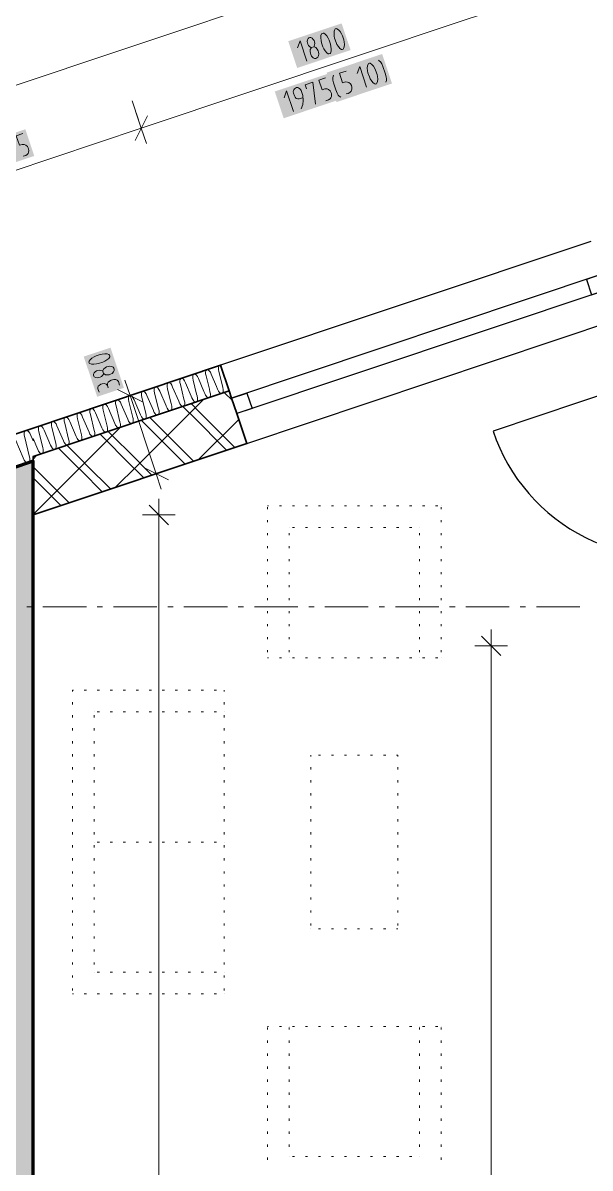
# Model space of a CAD drawing. Header units: millimetres. Extents: x 0 to 594, y 0 to 420.
# Drawn here: x 222.3 to 249.1, y 295.4 to 349.5 of the extents above; entities that cross this region are included whole.
import ezdxf

# ---------------------------------------------------------------- set-up
doc = ezdxf.new("R2010")
doc.units = ezdxf.units.MM
doc.header["$LTSCALE"] = 8
for name, color, linetype in [('PDF_Dvere', 7, 'Continuous'), ('PDF_Koty delkove', 7, 'Continuous'), ('PDF_Nabytek', 7, 'Continuous'), ('PDF_Okna', 7, 'Continuous'), ('PDF_Osy hlavni', 7, 'Continuous'), ('PDF_Steny obvodove nosne', 7, 'Continuous'), ('PDF_Steny sendvic', 7, 'Continuous'), ('PDF_Zatepleni', 7, 'Continuous')]:
    doc.layers.add(name, color=color, linetype=linetype)

msp = doc.modelspace()

# ---------------------------------------------------------------- linework, layer by layer
at = {"layer": 'PDF_Dvere', "lineweight": 25}
msp.add_lwpolyline([(252.742, 332.964), (244.48, 330.199, 0.414214), (255.507, 324.702)], format="xyb", dxfattribs=at)
at = {"layer": 'PDF_Koty delkove', "lineweight": 18}
for points in [[(247.833, 355.22), (214.243, 343.976)], [(249.041, 351.61), (245.347, 350.373), (243.787, 349.851), (243.16, 349.641), (227.852, 344.517), (215.452, 340.366)], [(235.684, 347.679), (235.359, 348.651), (235.238, 348.323)], [(235.9, 348.329), (235.869, 348.337), (235.813, 348.372), (235.766, 348.428), (235.731, 348.488), (235.709, 348.553), (235.701, 348.622), (235.705, 348.696), (235.741, 348.762), (235.775, 348.79), (235.826, 348.808), (235.87, 348.805), (235.939, 348.774), (235.986, 348.717), (236.021, 348.658), (236.043, 348.593), (236.051, 348.523), (236.047, 348.45), (236.024, 348.389), (236.004, 348.364)], [(236.689, 348.772), (236.626, 348.877), (236.554, 348.962), (236.481, 349.01), (236.449, 349.016), (236.398, 348.999), (236.377, 348.975), (236.347, 348.892), (236.34, 348.782), (236.352, 348.659), (236.371, 348.559), (236.436, 348.364), (236.482, 348.272), (236.546, 348.167), (236.618, 348.083), (236.691, 348.035), (236.723, 348.027), (236.775, 348.044), (236.795, 348.07), (236.825, 348.152), (236.831, 348.262), (236.819, 348.385), (236.8, 348.486)], [(236.8, 348.486), (236.735, 348.681), (236.689, 348.772)], [(239.061, 347.729), (239.098, 347.705), (239.159, 347.653), (239.217, 347.566), (239.273, 347.44), (239.382, 347.116), (239.423, 346.949), (239.443, 346.848), (239.438, 346.774), (239.408, 346.693)], [(237.283, 345.981), (237.209, 346.028), (237.162, 346.084), (237.116, 346.177), (237.048, 346.335), (236.94, 346.659), (236.91, 346.794), (236.904, 346.899), (236.921, 346.977), (236.936, 347.017)], [(238.505, 346.462), (238.18, 347.434), (238.06, 347.106)], [(235.411, 345.426), (235.487, 345.632), (235.51, 345.82), (235.486, 346.064), (235.41, 346.291), (235.375, 346.351), (235.333, 346.391), (235.297, 346.415), (235.247, 346.435), (235.189, 346.433), (235.138, 346.416), (235.091, 346.383), (235.063, 346.337), (235.048, 346.296), (235.038, 346.238), (235.047, 346.17), (235.09, 346.04), (235.125, 345.98), (235.173, 345.924), (235.254, 345.897), (235.311, 345.898), (235.493, 345.958)], [(235.669, 346.378), (235.604, 346.571), (235.967, 346.693), (236.085, 345.652)], [(236.563, 346.893), (236.252, 346.789), (236.404, 346.336), (236.534, 346.379), (236.635, 346.376), (236.703, 346.345), (236.782, 346.282), (236.816, 346.222), (236.838, 346.157), (236.847, 346.087), (236.843, 346.014), (236.82, 345.953), (236.78, 345.903), (236.708, 345.86), (236.578, 345.817)], [(235.048, 345.305), (234.723, 346.277), (234.603, 345.949)], [(227.852, 344.517), (227.738, 344.857), (227.418, 345.812)], [(228.143, 345.101), (227.561, 343.933)], [(227.608, 345.246), (227.852, 344.517), (228.096, 343.788)], [(222.254, 344.265), (221.943, 344.161), (222.095, 343.708), (222.225, 343.751), (222.326, 343.748), (222.394, 343.717), (222.473, 343.654), (222.508, 343.594), (222.529, 343.529), (222.538, 343.459), (222.534, 343.387), (222.511, 343.325), (222.471, 343.275), (222.398, 343.232), (222.268, 343.189)], [(226.027, 332.835), (225.972, 332.788), (225.911, 332.753), (225.846, 332.731), (225.777, 332.723), (225.704, 332.726), (225.637, 332.762), (225.609, 332.796), (225.592, 332.847), (225.594, 332.892), (225.625, 332.96), (225.682, 333.008), (225.742, 333.042), (225.807, 333.064), (225.876, 333.073), (225.949, 333.068), (226.011, 333.046), (226.036, 333.026)], [(226.071, 332.921), (226.063, 332.89), (226.027, 332.835)], [(225.861, 332.043), (225.809, 332.199), (225.807, 332.256), (225.823, 332.319), (225.863, 332.361), (225.95, 332.419), (226.015, 332.441), (226.121, 332.448), (226.204, 332.417), (226.262, 332.35), (226.296, 332.247)], [(226.833, 332.368), (226.772, 332.55), (226.718, 332.603), (226.651, 332.639), (226.562, 332.638), (226.493, 332.629), (226.428, 332.608), (226.351, 332.567), (226.296, 332.52), (226.265, 332.452), (226.262, 332.35)], [(227.323, 331.879), (227.079, 332.608)], [(228.052, 332.123), (227.323, 331.879), (226.594, 331.635)], [(227.907, 331.588), (226.739, 332.17)], [(228.559, 328.186), (227.323, 331.879)], [(229.288, 328.43), (228.559, 328.186), (227.83, 327.942)], [(229.143, 327.895), (227.976, 328.477)], [(228.559, 328.186), (228.803, 327.457)], [(228.685, 326.238), (228.685, 327.006)], [(229.146, 325.776), (228.223, 326.699)], [(229.453, 326.238), (228.685, 326.238), (227.916, 326.238)], [(228.685, 233.7), (228.685, 236.313), (228.685, 244.821), (228.685, 246.41), (228.685, 256.147), (228.685, 257.685), (228.685, 259.171), (228.685, 326.238)], [(244.853, 319.594), (243.931, 320.516)], [(244.392, 320.055), (244.392, 320.824)], [(245.161, 320.055), (244.392, 320.055), (243.623, 320.055)], [(244.392, 233.7), (244.392, 236.467), (244.392, 256.147), (244.392, 257.685), (244.392, 259.171), (244.392, 320.055)]]:
    msp.add_lwpolyline(points, dxfattribs=at)
for points in [[(237.423, 348.695), (237.358, 348.889), (237.312, 348.981), (237.249, 349.086), (237.177, 349.17), (237.104, 349.218), (237.072, 349.225), (237.021, 349.208), (237, 349.183), (236.97, 349.101), (236.964, 348.991), (236.975, 348.868), (236.994, 348.767), (237.059, 348.573), (237.105, 348.48), (237.169, 348.375), (237.241, 348.291), (237.314, 348.243), (237.346, 348.236), (237.398, 348.253), (237.419, 348.278), (237.448, 348.361), (237.455, 348.471), (237.442, 348.593)], [(236.231, 348.115), (236.209, 348.18), (236.169, 348.257), (236.104, 348.325), (236.035, 348.356), (236.004, 348.364), (235.9, 348.329), (235.88, 348.304), (235.844, 348.237), (235.832, 348.144), (235.846, 348.059), (235.867, 347.994), (235.908, 347.917), (235.974, 347.849), (236.042, 347.818), (236.1, 347.818), (236.151, 347.836), (236.198, 347.87), (236.234, 347.936), (236.245, 348.03)], [(238.997, 347.06), (238.932, 347.254), (238.886, 347.346), (238.823, 347.451), (238.751, 347.535), (238.678, 347.583), (238.646, 347.59), (238.595, 347.573), (238.574, 347.548), (238.544, 347.466), (238.538, 347.356), (238.55, 347.233), (238.569, 347.133), (238.634, 346.938), (238.679, 346.845), (238.744, 346.741), (238.815, 346.656), (238.888, 346.608), (238.92, 346.601), (238.972, 346.618), (238.993, 346.643), (239.022, 346.726), (239.029, 346.836), (239.016, 346.958)], [(225.913, 333.821), (225.719, 333.756), (225.627, 333.711), (225.522, 333.647), (225.438, 333.575), (225.39, 333.502), (225.383, 333.471), (225.4, 333.419), (225.425, 333.398), (225.507, 333.368), (225.617, 333.362), (225.74, 333.373), (225.841, 333.392), (226.035, 333.457), (226.128, 333.503), (226.233, 333.568), (226.317, 333.639), (226.365, 333.712), (226.372, 333.745), (226.355, 333.796), (226.33, 333.817), (226.247, 333.846), (226.137, 333.853), (226.015, 333.84)], [(226.284, 333.252), (226.219, 333.231), (226.143, 333.19), (226.075, 333.125), (226.044, 333.057), (226.036, 333.026), (226.071, 332.921), (226.096, 332.901), (226.162, 332.865), (226.256, 332.853), (226.341, 332.867), (226.406, 332.889), (226.482, 332.929), (226.551, 332.995), (226.582, 333.064), (226.581, 333.121), (226.564, 333.173), (226.53, 333.219), (226.464, 333.255), (226.369, 333.266)]]:
    msp.add_lwpolyline(points, close=True, dxfattribs=at)
msp.add_lwpolyline([(237.532, 347.217), (237.221, 347.113), (237.373, 346.66), (237.503, 346.703), (237.604, 346.7), (237.672, 346.669, -0.752506), (237.546, 346.141)], format="xyb", dxfattribs=at)
at = {"layer": 'PDF_Koty delkove', "color": 7, "lineweight": 18, "true_color": 0xffffff, "transparency": 33554559}
for points in [[(235.223, 347.363), (237.748, 348.208), (234.8, 348.626), (237.325, 349.471)], [(237.082, 345.751), (239.706, 346.63), (236.615, 347.144), (239.24, 348.023)], [(234.588, 344.988), (237.109, 345.832), (234.165, 346.252), (236.686, 347.096)], [(220.276, 342.359), (222.8, 343.204), (219.853, 343.623), (222.377, 344.468)], [(227.036, 332.245), (226.4, 334.146), (225.773, 331.822), (225.136, 333.723)]]:
    msp.add_solid(points, dxfattribs=at)
at = {"layer": 'PDF_Nabytek', "lineweight": 13}
for points in [[(233.824, 326.666), (233.824, 326.666)], [(233.871, 326.666), (233.824, 326.666)], [(233.824, 326.666), (233.824, 326.666)], [(233.824, 326.51), (233.824, 326.613)], [(234.486, 326.666), (234.383, 326.666)], [(235.101, 326.666), (234.998, 326.666)], [(235.716, 326.666), (235.613, 326.666)], [(236.331, 326.666), (236.228, 326.666)], [(236.946, 326.666), (236.843, 326.666)], [(237.561, 326.666), (237.458, 326.666)], [(238.176, 326.666), (238.073, 326.666)], [(238.791, 326.666), (238.688, 326.666)], [(239.406, 326.666), (239.303, 326.666)], [(240.021, 326.666), (239.918, 326.666)], [(240.636, 326.666), (240.533, 326.666)], [(241.251, 326.666), (241.148, 326.666)], [(241.866, 326.666), (241.763, 326.666)], [(242.024, 326.666), (242.024, 326.666)], [(242.024, 326.666), (242.024, 326.666)], [(242.024, 326.51), (242.024, 326.613)], [(233.824, 325.895), (233.824, 325.998)], [(242.024, 325.895), (242.024, 325.998)], [(233.824, 325.28), (233.824, 325.383)], [(234.849, 325.641), (234.849, 325.641)], [(234.849, 325.641), (234.849, 325.641)], [(234.849, 325.28), (234.849, 325.383)], [(235.101, 325.641), (234.998, 325.641)], [(235.716, 325.641), (235.613, 325.641)], [(236.331, 325.641), (236.228, 325.641)], [(236.946, 325.641), (236.843, 325.641)], [(237.561, 325.641), (237.458, 325.641)], [(238.176, 325.641), (238.073, 325.641)], [(238.791, 325.641), (238.688, 325.641)], [(239.406, 325.641), (239.303, 325.641)], [(240.021, 325.641), (239.918, 325.641)], [(240.636, 325.641), (240.533, 325.641)], [(240.999, 325.641), (240.999, 325.641)], [(240.999, 325.641), (240.999, 325.641)], [(240.999, 325.28), (240.999, 325.383)], [(242.024, 325.28), (242.024, 325.383)], [(233.824, 324.665), (233.824, 324.768)], [(234.849, 324.665), (234.849, 324.768)], [(240.999, 324.665), (240.999, 324.768)], [(242.024, 324.665), (242.024, 324.768)], [(233.824, 324.05), (233.824, 324.153)], [(234.849, 324.05), (234.849, 324.153)], [(240.999, 324.05), (240.999, 324.153)], [(242.024, 324.05), (242.024, 324.153)], [(233.824, 323.435), (233.824, 323.538)], [(234.849, 323.435), (234.849, 323.538)], [(240.999, 323.435), (240.999, 323.538)], [(242.024, 323.435), (242.024, 323.538)], [(233.824, 322.82), (233.824, 322.923)], [(234.849, 322.82), (234.849, 322.923)], [(240.999, 322.82), (240.999, 322.923)], [(242.024, 322.82), (242.024, 322.923)], [(233.824, 322.205), (233.824, 322.308)], [(234.849, 322.205), (234.849, 322.308)], [(240.999, 322.205), (240.999, 322.308)], [(242.024, 322.205), (242.024, 322.308)], [(233.824, 321.59), (233.824, 321.693)], [(234.849, 321.59), (234.849, 321.693)], [(240.999, 321.59), (240.999, 321.693)], [(242.024, 321.59), (242.024, 321.693)], [(233.824, 320.975), (233.824, 321.078)], [(234.849, 320.975), (234.849, 321.078)], [(240.999, 320.975), (240.999, 321.078)], [(242.024, 320.975), (242.024, 321.078)], [(233.824, 320.36), (233.824, 320.463)], [(234.849, 320.36), (234.849, 320.463)], [(240.999, 320.36), (240.999, 320.463)], [(242.024, 320.36), (242.024, 320.463)], [(233.824, 319.745), (233.824, 319.848)], [(233.871, 319.491), (233.824, 319.491)], [(233.824, 319.491), (233.824, 319.491)], [(233.824, 319.491), (233.824, 319.491)], [(234.486, 319.491), (234.383, 319.491)], [(234.849, 319.745), (234.849, 319.848)], [(234.849, 319.491), (234.849, 319.491)], [(235.101, 319.491), (234.998, 319.491)], [(235.716, 319.491), (235.613, 319.491)], [(236.331, 319.491), (236.228, 319.491)], [(236.946, 319.491), (236.843, 319.491)], [(237.561, 319.491), (237.458, 319.491)], [(238.176, 319.491), (238.073, 319.491)], [(238.791, 319.491), (238.688, 319.491)], [(239.406, 319.491), (239.303, 319.491)], [(240.021, 319.491), (239.918, 319.491)], [(240.636, 319.491), (240.533, 319.491)], [(240.999, 319.745), (240.999, 319.848)], [(240.999, 319.491), (240.999, 319.491)], [(241.251, 319.491), (241.148, 319.491)], [(241.866, 319.491), (241.763, 319.491)], [(242.024, 319.745), (242.024, 319.848)], [(242.024, 319.491), (242.024, 319.491)], [(242.024, 319.491), (242.024, 319.491)], [(224.599, 317.9), (224.599, 317.954)], [(224.599, 317.954), (224.599, 317.954)], [(224.646, 317.954), (224.599, 317.954)], [(224.599, 317.954), (224.599, 317.954)], [(225.261, 317.954), (225.158, 317.954)], [(225.876, 317.954), (225.773, 317.954)], [(226.491, 317.954), (226.388, 317.954)], [(227.106, 317.954), (227.003, 317.954)], [(227.721, 317.954), (227.618, 317.954)], [(228.336, 317.954), (228.233, 317.954)], [(228.951, 317.954), (228.848, 317.954)], [(229.566, 317.954), (229.463, 317.954)], [(230.181, 317.954), (230.078, 317.954)], [(230.796, 317.954), (230.693, 317.954)], [(231.411, 317.954), (231.308, 317.954)], [(231.774, 317.9), (231.774, 317.954)], [(231.774, 317.954), (231.774, 317.954)], [(231.774, 317.954), (231.774, 317.954)], [(224.599, 317.285), (224.599, 317.388)], [(231.774, 317.285), (231.774, 317.388)], [(224.599, 316.67), (224.599, 316.773)], [(225.624, 316.929), (225.624, 316.929)], [(225.624, 316.929), (225.624, 316.929)], [(225.624, 316.67), (225.624, 316.773)], [(225.876, 316.929), (225.773, 316.929)], [(226.491, 316.929), (226.388, 316.929)], [(227.106, 316.929), (227.003, 316.929)], [(227.721, 316.929), (227.618, 316.929)], [(228.336, 316.929), (228.233, 316.929)], [(228.951, 316.929), (228.848, 316.929)], [(229.566, 316.929), (229.463, 316.929)], [(230.181, 316.929), (230.078, 316.929)], [(230.796, 316.929), (230.693, 316.929)], [(231.411, 316.929), (231.308, 316.929)], [(231.774, 316.929), (231.774, 316.929)], [(231.774, 316.67), (231.774, 316.773)], [(224.599, 316.055), (224.599, 316.158)], [(225.624, 316.055), (225.624, 316.158)], [(231.774, 316.055), (231.774, 316.158)], [(224.599, 315.44), (224.599, 315.543)], [(225.624, 315.44), (225.624, 315.543)], [(231.774, 315.44), (231.774, 315.543)], [(224.599, 314.825), (224.599, 314.928)], [(225.624, 314.825), (225.624, 314.928)], [(231.774, 314.825), (231.774, 314.928)], [(235.874, 314.879), (235.874, 314.879)], [(235.874, 314.825), (235.874, 314.879)], [(235.874, 314.879), (235.874, 314.879)], [(236.331, 314.879), (236.228, 314.879)], [(236.946, 314.879), (236.843, 314.879)], [(237.561, 314.879), (237.458, 314.879)], [(238.176, 314.879), (238.073, 314.879)], [(238.791, 314.879), (238.688, 314.879)], [(239.406, 314.879), (239.303, 314.879)], [(239.974, 314.825), (239.974, 314.879), (239.918, 314.879)], [(239.974, 314.879), (239.974, 314.879)], [(239.974, 314.879), (239.974, 314.879)], [(224.599, 314.21), (224.599, 314.313)], [(225.624, 314.21), (225.624, 314.313)], [(231.774, 314.21), (231.774, 314.313)], [(235.874, 314.21), (235.874, 314.313)], [(239.974, 314.21), (239.974, 314.313)], [(224.599, 313.595), (224.599, 313.698)], [(225.624, 313.595), (225.624, 313.698)], [(231.774, 313.595), (231.774, 313.698)], [(235.874, 313.595), (235.874, 313.698)], [(239.974, 313.595), (239.974, 313.698)], [(224.599, 312.98), (224.599, 313.083)], [(225.624, 312.98), (225.624, 313.083)], [(231.774, 312.98), (231.774, 313.083)], [(235.874, 312.98), (235.874, 313.083)], [(239.974, 312.98), (239.974, 313.083)], [(224.599, 312.365), (224.599, 312.468)], [(225.624, 312.365), (225.624, 312.468)], [(231.774, 312.365), (231.774, 312.468)], [(235.874, 312.365), (235.874, 312.468)], [(239.974, 312.365), (239.974, 312.468)], [(224.599, 311.75), (224.599, 311.853)], [(225.624, 311.75), (225.624, 311.853)], [(231.774, 311.75), (231.774, 311.853)], [(235.874, 311.75), (235.874, 311.853)], [(239.974, 311.75), (239.974, 311.853)], [(224.599, 311.135), (224.599, 311.238)], [(225.624, 311.135), (225.624, 311.238)], [(231.774, 311.135), (231.774, 311.238)], [(235.874, 311.135), (235.874, 311.238)], [(239.974, 311.135), (239.974, 311.238)], [(225.624, 310.779), (225.624, 310.779)], [(225.876, 310.779), (225.773, 310.779)], [(226.491, 310.779), (226.388, 310.779)], [(227.106, 310.779), (227.003, 310.779)], [(227.721, 310.779), (227.618, 310.779)], [(228.336, 310.779), (228.233, 310.779)], [(228.951, 310.779), (228.848, 310.779)], [(229.566, 310.779), (229.463, 310.779)], [(230.181, 310.779), (230.078, 310.779)], [(230.796, 310.779), (230.693, 310.779)], [(231.411, 310.779), (231.308, 310.779)], [(231.774, 310.779), (231.774, 310.779)], [(224.599, 310.52), (224.599, 310.623)], [(225.624, 310.52), (225.624, 310.623)], [(231.774, 310.52), (231.774, 310.623)], [(235.874, 310.52), (235.874, 310.623)], [(239.974, 310.52), (239.974, 310.623)], [(224.599, 309.905), (224.599, 310.008)], [(225.624, 309.905), (225.624, 310.008)], [(231.774, 309.905), (231.774, 310.008)], [(235.874, 309.905), (235.874, 310.008)], [(239.974, 309.905), (239.974, 310.008)], [(224.599, 309.29), (224.599, 309.393)], [(225.624, 309.29), (225.624, 309.393)], [(231.774, 309.29), (231.774, 309.393)], [(235.874, 309.29), (235.874, 309.393)], [(239.974, 309.29), (239.974, 309.393)], [(224.599, 308.675), (224.599, 308.778)], [(225.624, 308.675), (225.624, 308.778)], [(231.774, 308.675), (231.774, 308.778)], [(235.874, 308.675), (235.874, 308.778)], [(239.974, 308.675), (239.974, 308.778)], [(224.599, 308.06), (224.599, 308.163)], [(225.624, 308.06), (225.624, 308.163)], [(231.774, 308.06), (231.774, 308.163)], [(235.874, 308.06), (235.874, 308.163)], [(239.974, 308.06), (239.974, 308.163)], [(224.599, 307.445), (224.599, 307.548)], [(225.624, 307.445), (225.624, 307.548)], [(231.774, 307.445), (231.774, 307.548)], [(235.874, 307.445), (235.874, 307.548)], [(239.974, 307.445), (239.974, 307.548)], [(224.599, 306.83), (224.599, 306.933)], [(225.624, 306.83), (225.624, 306.933)], [(231.774, 306.83), (231.774, 306.933)], [(235.874, 306.83), (235.874, 306.933)], [(239.974, 306.83), (239.974, 306.933)], [(235.874, 306.679), (235.874, 306.679)], [(235.874, 306.679), (235.874, 306.679)], [(236.331, 306.679), (236.228, 306.679)], [(236.946, 306.679), (236.843, 306.679)], [(237.561, 306.679), (237.458, 306.679)], [(238.176, 306.679), (238.073, 306.679)], [(238.791, 306.679), (238.688, 306.679)], [(239.406, 306.679), (239.303, 306.679)], [(239.974, 306.679), (239.918, 306.679)], [(239.974, 306.679), (239.974, 306.679)], [(239.974, 306.679), (239.974, 306.679)], [(224.599, 306.215), (224.599, 306.318)], [(225.624, 306.215), (225.624, 306.318)], [(231.774, 306.215), (231.774, 306.318)], [(224.599, 305.6), (224.599, 305.703)], [(225.624, 305.6), (225.624, 305.703)], [(231.774, 305.6), (231.774, 305.703)], [(224.599, 304.985), (224.599, 305.088)], [(225.624, 304.985), (225.624, 305.088)], [(231.774, 304.985), (231.774, 305.088)], [(224.599, 304.37), (224.599, 304.473)], [(225.624, 304.629), (225.624, 304.629)], [(225.624, 304.629), (225.624, 304.629)], [(225.876, 304.629), (225.773, 304.629)], [(226.491, 304.629), (226.388, 304.629)], [(227.106, 304.629), (227.003, 304.629)], [(227.721, 304.629), (227.618, 304.629)], [(228.336, 304.629), (228.233, 304.629)], [(228.951, 304.629), (228.848, 304.629)], [(229.566, 304.629), (229.463, 304.629)], [(230.181, 304.629), (230.078, 304.629)], [(230.796, 304.629), (230.693, 304.629)], [(231.411, 304.629), (231.308, 304.629)], [(231.774, 304.629), (231.774, 304.629)], [(231.774, 304.37), (231.774, 304.473)], [(224.599, 303.755), (224.599, 303.858)], [(231.774, 303.755), (231.774, 303.858)], [(224.646, 303.604), (224.599, 303.604)], [(224.599, 303.604), (224.599, 303.604)], [(224.599, 303.604), (224.599, 303.604)], [(225.261, 303.604), (225.158, 303.604)], [(225.876, 303.604), (225.773, 303.604)], [(226.491, 303.604), (226.388, 303.604)], [(227.106, 303.604), (227.003, 303.604)], [(227.721, 303.604), (227.618, 303.604)], [(228.336, 303.604), (228.233, 303.604)], [(228.951, 303.604), (228.848, 303.604)], [(229.566, 303.604), (229.463, 303.604)], [(230.181, 303.604), (230.078, 303.604)], [(230.796, 303.604), (230.693, 303.604)], [(231.411, 303.604), (231.308, 303.604)], [(231.774, 303.604), (231.774, 303.604)], [(231.774, 303.604), (231.774, 303.604)], [(233.871, 302.067), (233.824, 302.067)], [(233.824, 302.067), (233.824, 302.067)], [(233.824, 302.067), (233.824, 302.067)], [(234.486, 302.067), (234.383, 302.067)], [(234.849, 302.067), (234.849, 302.067)], [(235.101, 302.067), (234.998, 302.067)], [(235.716, 302.067), (235.613, 302.067)], [(236.331, 302.067), (236.228, 302.067)], [(236.946, 302.067), (236.843, 302.067)], [(237.561, 302.067), (237.458, 302.067)], [(238.176, 302.067), (238.073, 302.067)], [(238.791, 302.067), (238.688, 302.067)], [(239.406, 302.067), (239.303, 302.067)], [(240.021, 302.067), (239.918, 302.067)], [(240.636, 302.067), (240.533, 302.067)], [(240.999, 302.067), (240.999, 302.067)], [(241.251, 302.067), (241.148, 302.067)], [(241.866, 302.067), (241.763, 302.067)], [(242.024, 302.067), (242.024, 302.067)], [(242.024, 302.067), (242.024, 302.067)], [(233.824, 301.91), (233.824, 302.013)], [(234.849, 301.91), (234.849, 302.013)], [(240.999, 301.91), (240.999, 302.013)], [(242.024, 301.91), (242.024, 302.013)], [(233.824, 301.295), (233.824, 301.398)], [(234.849, 301.295), (234.849, 301.398)], [(240.999, 301.295), (240.999, 301.398)], [(242.024, 301.295), (242.024, 301.398)], [(233.824, 300.68), (233.824, 300.783)], [(234.849, 300.68), (234.849, 300.783)], [(240.999, 300.68), (240.999, 300.783)], [(242.024, 300.68), (242.024, 300.783)], [(233.824, 300.065), (233.824, 300.168)], [(234.849, 300.065), (234.849, 300.168)], [(240.999, 300.065), (240.999, 300.168)], [(242.024, 300.065), (242.024, 300.168)], [(233.824, 299.45), (233.824, 299.553)], [(234.849, 299.45), (234.849, 299.553)], [(240.999, 299.45), (240.999, 299.553)], [(242.024, 299.45), (242.024, 299.553)], [(233.824, 298.835), (233.824, 298.938)], [(234.849, 298.835), (234.849, 298.938)], [(240.999, 298.835), (240.999, 298.938)], [(242.024, 298.835), (242.024, 298.938)], [(233.824, 298.221), (233.824, 298.323)], [(234.849, 298.221), (234.849, 298.323)], [(240.999, 298.221), (240.999, 298.323)], [(242.024, 298.221), (242.024, 298.323)], [(233.824, 297.606), (233.824, 297.708)], [(234.849, 297.606), (234.849, 297.708)], [(240.999, 297.606), (240.999, 297.708)], [(242.024, 297.606), (242.024, 297.708)], [(233.824, 296.991), (233.824, 297.093)], [(234.849, 296.991), (234.849, 297.093)], [(240.999, 296.991), (240.999, 297.093)], [(242.024, 296.991), (242.024, 297.093)], [(233.824, 296.376), (233.824, 296.478)], [(234.849, 296.376), (234.849, 296.478)], [(240.999, 296.376), (240.999, 296.478)], [(242.024, 296.376), (242.024, 296.478)], [(233.824, 295.761), (233.824, 295.863)], [(234.849, 295.917), (234.849, 295.917)], [(234.849, 295.917), (234.849, 295.917)], [(235.101, 295.917), (234.998, 295.917)], [(235.716, 295.917), (235.613, 295.917)], [(236.331, 295.917), (236.228, 295.917)], [(236.946, 295.917), (236.843, 295.917)], [(237.561, 295.917), (237.458, 295.917)], [(238.176, 295.917), (238.073, 295.917)], [(238.791, 295.917), (238.688, 295.917)], [(239.406, 295.917), (239.303, 295.917)], [(240.021, 295.917), (239.918, 295.917)], [(240.636, 295.917), (240.533, 295.917)], [(240.999, 295.917), (240.999, 295.917)], [(240.999, 295.917), (240.999, 295.917)], [(242.024, 295.761), (242.024, 295.863)]]:
    msp.add_lwpolyline(points, dxfattribs=at)
at = {"layer": 'PDF_Okna', "lineweight": 25}
for points in [[(249.098, 339.168), (231.602, 333.312)], [(249.619, 337.613), (232.123, 331.757)], [(249.863, 336.884), (232.367, 331.028)], [(232.839, 329.618), (250.334, 335.475)]]:
    msp.add_lwpolyline(points, dxfattribs=at)
for points in [[(249.619, 337.613), (248.89, 337.369), (249.134, 336.64), (249.863, 336.884)], [(232.123, 331.757), (232.852, 332.001), (233.096, 331.272), (232.367, 331.028)]]:
    msp.add_lwpolyline(points, close=True, dxfattribs=at)
at = {"layer": 'PDF_Osy hlavni', "lineweight": 18}
for points in [[(222.698, 321.9), (222.442, 321.9)], [(225.261, 321.9), (223.211, 321.9)], [(226.029, 321.9), (225.773, 321.9)], [(228.592, 321.9), (226.542, 321.9)], [(229.361, 321.9), (229.104, 321.9)], [(231.923, 321.9), (229.873, 321.9)], [(232.692, 321.9), (232.436, 321.9)], [(235.254, 321.9), (233.204, 321.9)], [(236.023, 321.9), (235.767, 321.9)], [(238.586, 321.9), (236.536, 321.9)], [(239.354, 321.9), (239.098, 321.9)], [(241.917, 321.9), (239.867, 321.9)], [(242.686, 321.9), (242.429, 321.9)], [(245.248, 321.9), (243.198, 321.9)], [(246.017, 321.9), (245.761, 321.9)], [(248.579, 321.9), (246.529, 321.9)]]:
    msp.add_lwpolyline(points, dxfattribs=at)
at = {"layer": 'PDF_Steny obvodove nosne', "lineweight": 70}
msp.add_lwpolyline([(220.689, 328.091), (220.689, 323.95), (220.689, 322.669), (220.689, 320.055), (220.689, 264.244), (220.689, 262.758), (220.689, 236.467), (220.689, 233.853), (222.739, 233.853), (222.739, 236.313), (222.739, 236.467), (222.739, 244.821), (222.739, 246.41), (222.739, 257.685), (222.739, 326.238), (222.739, 328.778)], close=True, dxfattribs=at)
at = {"layer": 'PDF_Steny obvodove nosne', "color": 9, "lineweight": 9, "true_color": 0xc0c0c0, "transparency": 33554559}
msp.add_solid([(220.689, 328.091), (220.689, 233.853), (222.739, 328.778), (222.739, 233.853)], dxfattribs=at)
at = {"layer": 'PDF_Steny sendvic', "lineweight": 35}
for points in [[(231.602, 333.312), (222.739, 330.345)], [(231.602, 333.312), (232.009, 332.097)], [(222.739, 328.994), (232.009, 332.097)]]:
    msp.add_lwpolyline(points, dxfattribs=at)
at = {"layer": 'PDF_Steny sendvic', "lineweight": 9}
for points in [[(230.35, 332.893), (230.31, 332.859), (230.288, 332.793), (230.288, 332.706), (230.31, 332.61)], [(230.553, 332.691), (230.513, 332.781), (230.46, 332.851), (230.403, 332.89), (230.352, 332.893)], [(230.957, 333.096), (230.918, 333.063), (230.896, 332.997), (230.896, 332.909), (230.918, 332.813)], [(231.161, 332.894), (231.12, 332.984), (231.068, 333.054), (231.011, 333.094), (230.959, 333.097)], [(231.161, 332.894), (231.414, 332.304), (231.465, 332.186)], [(231.564, 333.299), (231.525, 333.266), (231.503, 333.2), (231.503, 333.112), (231.525, 333.016)], [(231.709, 332.267), (231.676, 332.404), (231.525, 333.016)], [(231.607, 333.298), (231.567, 333.3)], [(229.135, 332.486), (229.095, 332.453), (229.073, 332.387), (229.074, 332.299), (229.095, 332.203)], [(229.338, 332.284), (229.298, 332.374), (229.245, 332.444), (229.188, 332.484), (229.137, 332.487)], [(229.742, 332.689), (229.703, 332.656), (229.681, 332.59), (229.681, 332.502), (229.703, 332.406)], [(229.887, 331.657), (229.872, 331.716), (229.703, 332.406)], [(229.946, 332.488), (229.906, 332.578), (229.853, 332.648), (229.796, 332.687), (229.744, 332.69)], [(229.946, 332.488), (230.22, 331.849), (230.25, 331.779), (230.291, 331.688), (230.344, 331.618), (230.401, 331.578), (230.441, 331.573)], [(230.494, 331.861), (230.473, 331.945), (230.31, 332.61)], [(230.553, 332.691), (230.817, 332.076)], [(231.102, 332.064), (231.075, 332.175), (230.918, 332.813)], [(227.313, 331.876), (227.273, 331.842), (227.251, 331.777), (227.251, 331.689), (227.273, 331.593)], [(227.423, 331.834), (227.366, 331.874), (227.314, 331.876)], [(227.516, 331.674), (227.476, 331.764), (227.423, 331.834)], [(227.92, 332.079), (227.88, 332.046), (227.859, 331.98), (227.859, 331.892), (227.88, 331.796)], [(228.064, 331.047), (227.88, 331.796)], [(228.123, 331.877), (228.083, 331.967), (228.03, 332.037), (227.973, 332.077), (227.921, 332.08)], [(228.123, 331.877), (228.428, 331.169)], [(228.527, 332.283), (228.488, 332.249), (228.466, 332.183), (228.466, 332.096), (228.488, 332)], [(228.672, 331.25), (228.67, 331.257), (228.488, 332)], [(228.731, 332.081), (228.691, 332.171), (228.638, 332.241), (228.581, 332.28), (228.529, 332.283)], [(228.731, 332.081), (229.026, 331.393), (229.035, 331.372)], [(229.279, 331.454), (229.271, 331.487), (229.095, 332.203)], [(229.338, 332.284), (229.623, 331.621), (229.643, 331.575), (229.683, 331.485), (229.736, 331.415), (229.794, 331.375), (229.833, 331.369)], [(230.466, 331.581), (230.494, 331.61), (230.516, 331.676), (230.516, 331.764), (230.494, 331.861)], [(230.494, 331.861), (230.494, 331.861)], [(230.817, 332.076), (230.858, 331.982)], [(230.858, 331.982), (230.898, 331.892), (230.951, 331.821), (231.008, 331.782), (231.048, 331.776)], [(231.074, 331.784), (231.102, 331.813), (231.124, 331.879), (231.124, 331.967), (231.102, 332.064)], [(231.102, 332.064), (231.102, 332.064)], [(231.365, 331.882), (231.364, 331.881)], [(231.366, 331.882), (231.365, 331.882)], [(231.465, 332.186), (231.506, 332.095), (231.559, 332.025), (231.616, 331.985), (231.656, 331.979)], [(231.681, 331.988), (231.709, 332.016), (231.731, 332.083), (231.731, 332.171), (231.709, 332.267)], [(231.709, 332.267), (231.709, 332.267)], [(232.162, 331.639), (231.781, 332.02)], [(231.972, 332.085), (231.971, 332.084)], [(231.974, 332.085), (231.972, 332.085)], [(225.49, 331.266), (225.45, 331.232), (225.429, 331.166), (225.429, 331.079), (225.451, 330.983)], [(225.694, 331.064), (225.653, 331.154), (225.6, 331.224), (225.543, 331.263), (225.491, 331.266)], [(226.098, 331.469), (226.058, 331.436), (226.036, 331.37), (226.036, 331.282), (226.058, 331.186)], [(226.301, 331.267), (226.261, 331.357), (226.208, 331.427), (226.151, 331.467), (226.099, 331.47)], [(226.301, 331.267), (226.605, 330.559)], [(226.639, 327.543), (227.658, 328.563), (230.272, 331.176), (230.782, 331.686)], [(226.705, 331.673), (226.665, 331.639), (226.644, 331.573), (226.644, 331.485)], [(226.644, 331.485), (226.666, 331.389)], [(226.849, 330.64), (226.666, 331.389)], [(226.908, 331.471), (226.868, 331.561), (226.815, 331.631), (226.758, 331.67), (226.706, 331.673)], [(226.908, 331.471), (227.213, 330.762)], [(227.457, 330.844), (227.273, 331.593)], [(227.516, 331.674), (227.82, 330.965)], [(229.035, 331.372), (229.076, 331.282), (229.129, 331.211), (229.186, 331.172)], [(229.251, 331.174), (229.279, 331.203), (229.301, 331.269), (229.301, 331.357), (229.279, 331.454)], [(229.279, 331.454), (229.279, 331.454)], [(229.542, 331.272), (229.541, 331.271)], [(229.543, 331.272), (229.542, 331.272)], [(230.011, 331.176), (229.822, 331.365)], [(229.859, 331.378), (229.887, 331.406), (229.909, 331.473), (229.909, 331.561), (229.887, 331.657)], [(229.887, 331.657), (229.887, 331.657)], [(230.151, 331.475), (230.15, 331.475), (230.149, 331.474)], [(230.534, 331.176), (230.272, 331.438), (230.214, 331.496)], [(230.757, 331.678), (230.756, 331.678)], [(230.759, 331.678), (230.757, 331.678)], [(224.275, 330.859), (224.235, 330.825), (224.214, 330.76), (224.214, 330.672), (224.236, 330.576)], [(224.479, 330.657), (224.438, 330.747), (224.385, 330.817), (224.328, 330.857), (224.276, 330.86)], [(224.883, 331.063), (224.843, 331.029), (224.821, 330.963), (224.821, 330.875), (224.843, 330.779)], [(225.027, 330.03), (224.843, 330.779)], [(225.086, 330.861), (225.046, 330.95), (224.993, 331.021), (224.936, 331.06), (224.884, 331.063)], [(225.086, 330.861), (225.39, 330.152)], [(225.606, 329.954), (225.635, 329.983), (225.656, 330.049), (225.656, 330.107), (225.656, 330.137), (225.634, 330.234), (225.451, 330.983)], [(225.694, 331.064), (225.998, 330.355)], [(226.242, 330.437), (226.058, 331.186)], [(227.213, 330.762), (227.236, 330.71), (227.253, 330.672), (227.306, 330.601), (227.364, 330.562), (227.403, 330.556)], [(227.429, 330.564), (227.457, 330.593), (227.479, 330.659), (227.479, 330.747), (227.467, 330.798), (227.457, 330.844)], [(227.457, 330.844), (227.457, 330.844)], [(227.82, 330.965), (227.833, 330.938), (227.861, 330.875), (227.914, 330.805), (227.971, 330.765), (228.011, 330.759)], [(228.036, 330.768), (228.065, 330.796), (228.086, 330.862), (228.086, 330.95), (228.069, 331.028), (228.064, 331.047)], [(228.064, 331.047), (228.064, 331.047)], [(230.321, 328.775), (230.272, 328.824), (228.256, 330.841)], [(228.328, 330.865), (228.327, 330.865), (228.327, 330.864)], [(228.428, 331.169), (228.429, 331.165), (228.468, 331.078), (228.521, 331.008), (228.579, 330.968), (228.618, 330.962)], [(228.644, 330.971), (228.672, 331)], [(228.672, 331.25), (228.672, 331.25)], [(228.672, 331), (228.694, 331.066), (228.694, 331.154), (228.672, 331.25)], [(228.935, 331.068), (228.934, 331.068)], [(228.936, 331.068), (228.935, 331.068)], [(229.186, 331.172), (229.226, 331.166)], [(230.272, 330.915), (230.011, 331.176)], [(231.887, 329.3), (230.272, 330.915)], [(232.279, 329.431), (230.534, 331.176)], [(230.568, 328.858), (232.46, 330.75)], [(222.739, 326.256), (225.045, 328.563), (226.853, 330.371)], [(223.061, 330.453), (223.02, 330.419), (222.999, 330.353), (222.999, 330.265), (223.021, 330.169)], [(223.264, 330.25), (223.223, 330.34), (223.171, 330.41), (223.113, 330.45), (223.061, 330.453)], [(223.264, 330.25), (223.568, 329.542)], [(223.668, 330.656), (223.628, 330.622), (223.606, 330.556), (223.606, 330.469), (223.628, 330.373)], [(223.812, 329.623), (223.628, 330.373)], [(223.871, 330.454), (223.831, 330.544), (223.778, 330.614), (223.721, 330.653), (223.668, 330.656)], [(223.871, 330.454), (224.175, 329.745)], [(224.391, 329.547), (224.42, 329.576), (224.442, 329.642), (224.442, 329.644), (224.441, 329.73), (224.419, 329.827), (224.236, 330.576)], [(224.479, 330.657), (224.783, 329.948)], [(225.634, 330.234), (225.634, 330.234)], [(225.998, 330.355), (226.038, 330.265), (226.045, 330.256), (226.091, 330.194), (226.149, 330.155), (226.188, 330.149)], [(226.214, 330.157), (226.242, 330.186), (226.264, 330.252), (226.264, 330.339), (226.264, 330.34), (226.242, 330.437)], [(226.242, 330.437), (226.242, 330.437)], [(227.92, 328.563), (227.658, 328.824), (226.297, 330.185)], [(226.505, 330.255), (226.504, 330.254)], [(226.505, 330.255), (226.505, 330.255)], [(226.605, 330.559), (226.639, 330.482), (226.646, 330.468), (226.699, 330.398), (226.756, 330.358), (226.796, 330.352)], [(226.821, 330.361), (226.85, 330.389), (226.871, 330.456), (226.871, 330.544), (226.866, 330.569), (226.849, 330.64)], [(226.849, 330.64), (226.849, 330.64)], [(227.113, 330.458), (227.112, 330.458)], [(227.112, 330.458), (227.112, 330.458)], [(227.72, 330.661), (227.719, 330.661)], [(227.721, 330.661), (227.72, 330.661)], [(229.929, 328.644), (227.864, 330.709)], [(222.739, 329.855), (222.96, 329.338)], [(223.205, 329.42), (223.021, 330.169)], [(224.175, 329.745), (224.216, 329.655), (224.269, 329.584), (224.275, 329.58), (224.326, 329.545), (224.366, 329.539)], [(224.419, 329.827), (224.419, 329.827)], [(224.683, 329.645), (224.682, 329.645)], [(224.682, 329.645), (224.682, 329.644)], [(224.783, 329.948), (224.823, 329.858), (224.864, 329.805), (224.876, 329.788), (224.934, 329.748), (224.973, 329.742)], [(224.999, 329.751), (225.027, 329.779), (225.049, 329.845), (225.049, 329.875), (225.049, 329.934), (225.027, 330.03)], [(225.027, 330.03), (225.027, 330.03)], [(225.29, 329.848), (225.29, 329.848)], [(225.29, 329.848), (225.29, 329.848)], [(225.39, 330.152), (225.431, 330.061), (225.454, 330.03), (225.484, 329.991), (225.541, 329.951), (225.581, 329.946)], [(225.898, 330.051), (225.897, 330.051)], [(225.897, 330.051), (225.897, 330.051)], [(227.397, 328.563), (225.906, 330.054)], [(222.96, 329.338), (223.001, 329.248), (223.054, 329.178), (223.111, 329.138)], [(223.111, 329.138), (223.115, 329.137), (223.151, 329.132)], [(223.177, 329.141), (223.205, 329.169), (223.206, 329.172), (223.227, 329.235), (223.227, 329.323), (223.205, 329.42)], [(223.205, 329.42), (223.205, 329.42)], [(223.468, 329.238), (223.467, 329.238)], [(223.468, 329.238), (223.468, 329.238)], [(223.568, 329.542), (223.608, 329.451), (223.661, 329.381), (223.694, 329.358), (223.719, 329.341), (223.758, 329.335)], [(223.784, 329.344), (223.812, 329.373), (223.824, 329.408), (223.834, 329.439), (223.834, 329.527), (223.812, 329.623)], [(223.812, 329.623), (223.812, 329.623)], [(224.783, 328.563), (223.948, 329.398)], [(224.075, 329.441), (224.075, 329.441)], [(224.075, 329.441), (224.075, 329.441)], [(226.404, 327.465), (225.306, 328.563), (225.045, 328.824), (224.339, 329.53)], [(222.739, 328.87), (222.924, 329.056)], [(222.86, 329.034), (222.86, 329.034)], [(222.86, 329.034), (222.86, 329.034)], [(225.045, 328.301), (224.783, 328.563)], [(227.658, 328.301), (227.397, 328.563)], [(228.362, 328.12), (227.92, 328.563)], [(224.446, 326.809), (222.739, 328.516)], [(226.013, 327.333), (225.045, 328.301)], [(227.971, 327.989), (227.658, 328.301)], [(224.054, 326.678), (222.739, 327.994)]]:
    msp.add_lwpolyline(points, dxfattribs=at)
at = {"layer": 'PDF_Steny sendvic', "lineweight": 35}
msp.add_lwpolyline([(222.739, 326.238), (222.739, 326.443), (222.739, 328.778), (222.739, 328.994), (232.009, 332.097), (232.123, 331.757), (232.367, 331.028), (232.839, 329.618), (222.79, 326.255)], close=True, dxfattribs=at)
at = {"layer": 'PDF_Steny sendvic', "lineweight": 9, "transparency": 33554559}
for points in [[(231.525, 332.993), (231.502, 333.016), (231.548, 333.016), (231.525, 333.039)], [(229.703, 332.383), (229.68, 332.406), (229.726, 332.406), (229.703, 332.429)], [(230.31, 332.587), (230.287, 332.61), (230.333, 332.61), (230.31, 332.633)], [(230.918, 332.79), (230.895, 332.813), (230.941, 332.813), (230.918, 332.836)], [(227.88, 331.773), (227.857, 331.796), (227.904, 331.796), (227.88, 331.819)], [(228.488, 331.976), (228.465, 332), (228.511, 332), (228.488, 332.023)], [(229.095, 332.18), (229.072, 332.203), (229.118, 332.203), (229.095, 332.226)], [(226.666, 331.366), (226.642, 331.389), (226.689, 331.389), (226.666, 331.412)], [(227.273, 331.57), (227.25, 331.593), (227.296, 331.593), (227.273, 331.616)], [(224.843, 330.756), (224.82, 330.779), (224.866, 330.779), (224.843, 330.802)], [(225.451, 330.96), (225.427, 330.983), (225.474, 330.983), (225.451, 331.006)], [(226.058, 331.163), (226.035, 331.186), (226.081, 331.186), (226.058, 331.209)], [(230.272, 331.153), (230.249, 331.176), (230.295, 331.176), (230.272, 331.199)], [(223.021, 330.146), (222.998, 330.169), (223.044, 330.169), (223.021, 330.192)], [(223.628, 330.349), (223.605, 330.373), (223.651, 330.373), (223.628, 330.396)], [(224.236, 330.553), (224.213, 330.576), (224.259, 330.576), (224.236, 330.599)], [(225.045, 328.54), (225.022, 328.563), (225.068, 328.563), (225.045, 328.586)], [(227.658, 328.54), (227.635, 328.563), (227.682, 328.563), (227.658, 328.586)]]:
    msp.add_solid(points, dxfattribs=at)
at = {"layer": 'PDF_Zatepleni', "lineweight": 35}
for points in [[(222.739, 330.345), (219.202, 329.161), (219.202, 327.594)], [(220.689, 323.95), (220.689, 328.091), (222.739, 328.778), (222.739, 328.994)]]:
    msp.add_lwpolyline(points, dxfattribs=at)
at = {"layer": 'PDF_Zatepleni', "lineweight": 9}
for points in [[(222.562, 329.032), (222.348, 329.901), (222.323, 330.012), (222.323, 330.114), (222.348, 330.191), (222.394, 330.23)], [(222.63, 329.995), (222.583, 330.1), (222.522, 330.181), (222.456, 330.227), (222.395, 330.23)], [(222.499, 328.698), (222.453, 328.705), (222.387, 328.751), (222.325, 328.832), (222.278, 328.937), (221.925, 329.759), (221.879, 329.864), (221.817, 329.945), (221.751, 329.991), (221.691, 329.994)], [(222.63, 329.995), (222.739, 329.743)], [(222.529, 328.708), (222.562, 328.741), (222.587, 328.818), (222.587, 328.92), (222.562, 329.032)], [(222.562, 329.032), (222.562, 329.032)]]:
    msp.add_lwpolyline(points, dxfattribs=at)
at = {"layer": 'PDF_Zatepleni', "lineweight": 9, "transparency": 33554559}
msp.add_solid([(222.348, 329.878), (222.325, 329.901), (222.371, 329.901), (222.348, 329.924)], dxfattribs=at)

doc.saveas('drawing.dxf')
